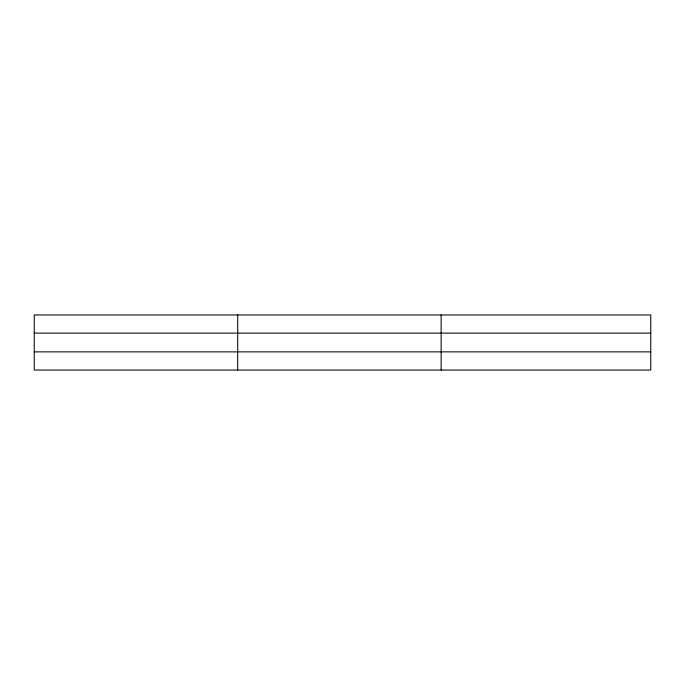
<?xml version="1.0" encoding="UTF-8"?>
<svg xmlns="http://www.w3.org/2000/svg" width="685" height="685" viewBox="0 0 685 685"><rect width="100%" height="100%" fill="white"/><g stroke="black" fill="none" stroke-linecap="round" stroke-linejoin="round"><path stroke-width="1.03" d="M237.695 370.046L237.695 314.954M441.14 370.046L441.14 314.954M650.75 333.133L650.75 314.954L34.25 314.954L34.25 370.046L650.75 370.046L650.75 333.133L34.25 333.133M34.25 351.867L650.75 351.867"/></g></svg>
